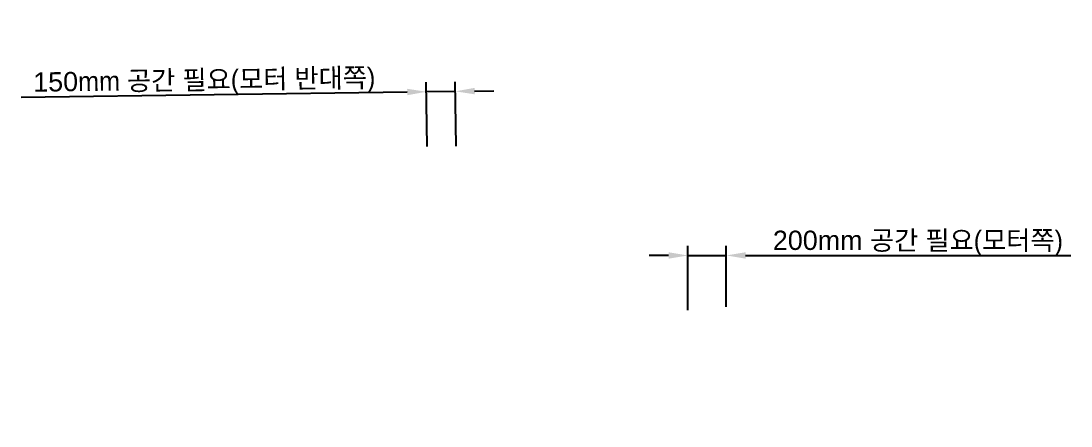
# Model space of a CAD drawing. Header units: millimetres. Extents: x 150937 to 394412, y 327166 to 584759.
# Drawn here: x 226285 to 231737, y 434282 to 436382 of the extents above; entities that cross this region are included whole.
import ezdxf

# ---------------------------------------------------------------- set-up
doc = ezdxf.new("R2010")
doc.units = ezdxf.units.MM
doc.styles.get("Standard").update_dxf_attribs({"font": 'arial.ttf'})
doc.dimstyles.new('ISO-25', dxfattribs={"dimtxt": 2.5, "dimasz": 2.5, "dimexe": 1.25, "dimexo": 0.625, "dimtad": 1, "dimtxsty": 'Standard', "dimcen": 2.5, "dimadec": 0, "dimazin": 0, "dimtfac": 1, "dimtmove": 0, "dimatfit": 3, "dimfxl": 0, "dimarcsym": 0})

# ---------------------------------------------------------------- blocks, each defined once
blk = doc.blocks.new('*D120')
at = {"color": 161, "lineweight": -2, "transparency": 16777216}
for p, q in [((0, 600), (0, 934.4)), ((200, 618.8), (200, 934.4)), ((-100, 884.4), (-200, 884.4)), ((0, 884.4), (200, 884.4)), ((300, 884.4), (1989.6, 884.4))]:
    blk.add_line(p, q, dxfattribs=at)
at = {"color": 161, "transparency": 16777216}
for points in [[(-100, 901.1), (-100, 867.8), (0, 884.4)], [(300, 901.1), (300, 867.8), (200, 884.4)]]:
    blk.add_solid(points, dxfattribs=at)
at = {"color": 6, "transparency": 16777216, "insert": (1194.8, 948), "char_height": 100, "attachment_point": 5}
blk.add_mtext('200mm {\\fGulim|b0|i0|c129|p50;공간 필요(모터쪽)}', dxfattribs=at)
blk = doc.blocks.new('*D119')
at = {"color": 161, "lineweight": -2, "transparency": 16777216}
for p, q in [((-146, 599), (-150.7, 933.4)), ((4, 601.1), (-0.7, 935.5)), ((-250, 882), (-2255.2, 854)), ((0, 885.5), (-150, 883.4)), ((100, 886.9), (200, 888.3))]:
    blk.add_line(p, q, dxfattribs=at)
at = {"color": 161, "transparency": 16777216}
for points in [[(-250.2, 898.7), (-249.8, 865.3), (-150, 883.4)], [(99.8, 903.5), (100.2, 870.2), (0, 885.5)]]:
    blk.add_solid(points, dxfattribs=at)
at = {"color": 6, "transparency": 16777216, "insert": (-1303.5, 930.8), "char_height": 100, "attachment_point": 5, "rotation": 0.8006}
blk.add_mtext('150{\\fGulim|b0|i0|c129|p50;mm 공간 필요(모터 반대쪽)}', dxfattribs=at)
blk = doc.blocks.new('치수선_motor_space_c2')
dim = blk.add_linear_dim(base=(200, 884.4), p1=(0, 0), p2=(200, 18.8), angle=180, text='<>mm {\\fGulim|b0|i0|c129|p50;공간 필요(모터쪽)}', dimstyle='ISO-25', override={"dimtxt": 100, "dimasz": 100, "dimexe": 50, "dimexo": 600, "dimdec": 0, "dimclrd": 161, "dimclre": 161, "dimclrt": 6})
dim.commit()
dim.dimension.update_dxf_attribs({"geometry": '*D120', "text_midpoint": (1194.8, 948)})
blk = doc.blocks.new('치수선_bearing_space_c2')
dim = blk.add_linear_dim(base=(-150, 883.4), p1=(12.4, 1.1), p2=(-137.6, -1), angle=180.8006, text='<>{\\fGulim|b0|i0|c129|p50;mm 공간 필요(모터 반대쪽)}', dimstyle='ISO-25', override={"dimtxt": 100, "dimasz": 100, "dimexe": 50, "dimexo": 600, "dimdec": 0, "dimclrd": 161, "dimclre": 161, "dimclrt": 6})
dim.commit()
dim.dimension.update_dxf_attribs({"geometry": '*D119', "text_midpoint": (-1303.5, 930.8)})

msp = doc.modelspace()

# ---------------------------------------------------------------- block references
for name, p in [('치수선_bearing_space_c2', (228540.502, 435131.781)), ('치수선_motor_space_c2', (229747.447, 434281.647))]:
    msp.add_blockref(name, p)

doc.saveas('drawing.dxf')
